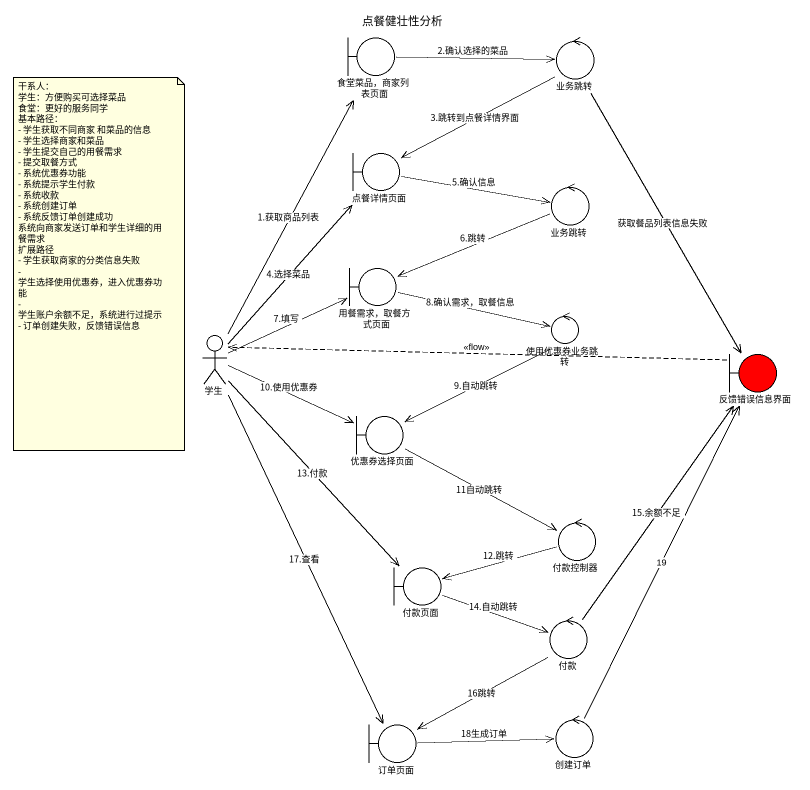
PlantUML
@startuml
title 点餐健壮性分析
boundary "食堂菜品，商家列表页面" as 食堂菜品_商家列表页面
control 业务跳转
boundary 点餐详情页面
control "业务跳转" as 业务跳转_2
boundary "用餐需求，取餐方式页面" as 用餐需求_取餐方式页面
control 使用优惠券业务跳转
actor 学生
boundary 反馈错误信息界面 #FF0000
boundary 优惠券选择页面
control 付款控制器
boundary 付款页面
control 付款
boundary 订单页面
control 创建订单
食堂菜品_商家列表页面 -right-> 业务跳转 : 2.确认选择的菜品
业务跳转 -left-> 点餐详情页面 : 3.跳转到点餐详情界面
业务跳转 --> 反馈错误信息界面 : 获取餐品列表信息失败
点餐详情页面 -right-> 业务跳转_2 : 5.确认信息
业务跳转_2 -left-> 用餐需求_取餐方式页面 : 6.跳转
用餐需求_取餐方式页面 -right-> 使用优惠券业务跳转 : 8.确认需求，取餐信息
使用优惠券业务跳转 -left-> 优惠券选择页面 : 9.自动跳转
学生 -up-> 食堂菜品_商家列表页面 : 1.获取商品列表
学生 -up-> 点餐详情页面 : 4.选择菜品
学生 -right-> 用餐需求_取餐方式页面 : 7.填写
学生 -right-> 优惠券选择页面 : 10.使用优惠券
学生 --> 付款页面 : 13.付款
学生 --> 订单页面 : 17.查看
反馈错误信息界面 .left.> 学生 : <<flow>>
优惠券选择页面 -right-> 付款控制器 : 11自动跳转
付款控制器 -left-> 付款页面 : 12.跳转
付款页面 -right-> 付款 : 14.自动跳转
付款 -up-> 反馈错误信息界面 : 15.余额不足
付款 --> 订单页面 : 16跳转
订单页面 -right-> 创建订单 : 18生成订单
创建订单 -up-> 反馈错误信息界面 : 19
note as N1
  干系人：
  学生：方便购买可选择菜品
  食堂：更好的服务同学
  基本路径：
  - 学生获取不同商家 和菜品的信息
  - 学生选择商家和菜品
  - 学生提交自己的用餐需求
  - 提交取餐方式
  - 系统优惠券功能
  - 系统提示学生付款
  - 系统收款
  - 系统创建订单
  - 系统反馈订单创建成功
  系统向商家发送订单和学生详细的用餐需求
  扩展路径
  - 学生获取商家的分类信息失败
  - 学生选择使用优惠券，进入优惠券功能
  - 学生账户余额不足，系统进行过提示
  - 订单创建失败，反馈错误信息
end note
@enduml
